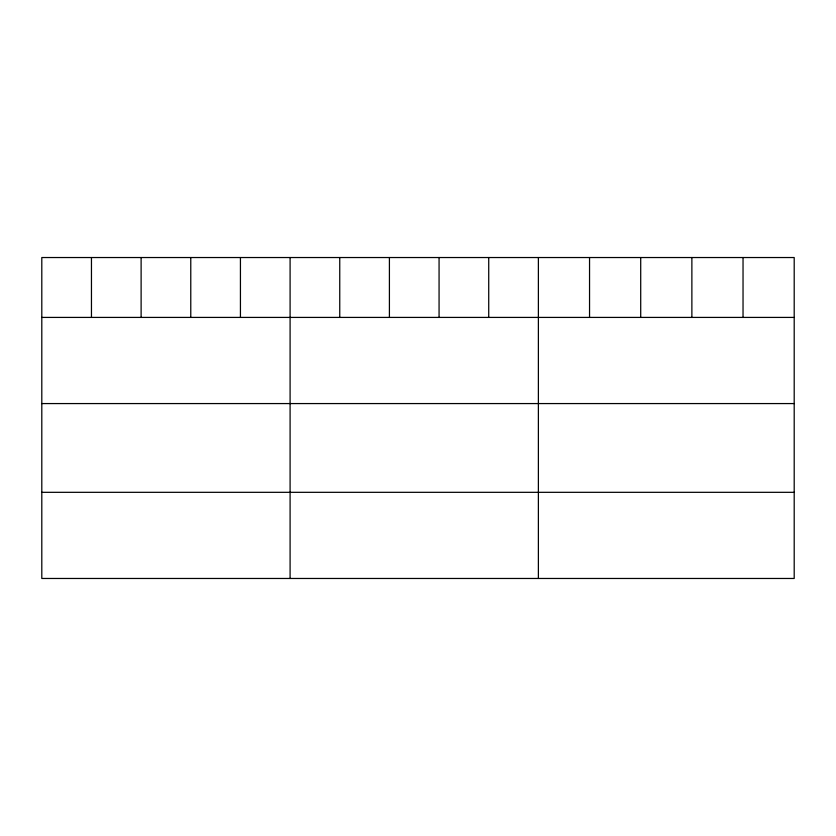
<?xml version="1.0" encoding="UTF-8"?>
<svg xmlns="http://www.w3.org/2000/svg" width="836" height="836" viewBox="0 0 836 836"><rect width="100%" height="100%" fill="white"/><g stroke="black" fill="none" stroke-linecap="round" stroke-linejoin="round"><path stroke-width="1.25" d="M794.2 317.419L794.2 578.47L41.8 578.47L41.8 257.53L794.2 257.53L794.2 317.419L41.8 317.419M41.8 403.569L794.2 403.569M41.8 492.32L794.2 492.32M743.037 257.53L743.037 317.419M691.874 257.53L691.874 317.419M640.71 257.53L640.71 317.419M589.547 257.53L589.547 317.419M538.384 257.53L538.384 578.47M488.726 257.53L488.726 317.419M439.067 257.53L439.067 317.419M389.409 257.53L389.409 317.419M339.75 257.53L339.75 317.419M290.092 257.53L290.092 578.47M240.434 257.53L240.434 317.419M190.775 257.53L190.775 317.419M141.117 257.53L141.117 317.419M91.458 257.53L91.458 317.419"/></g></svg>
